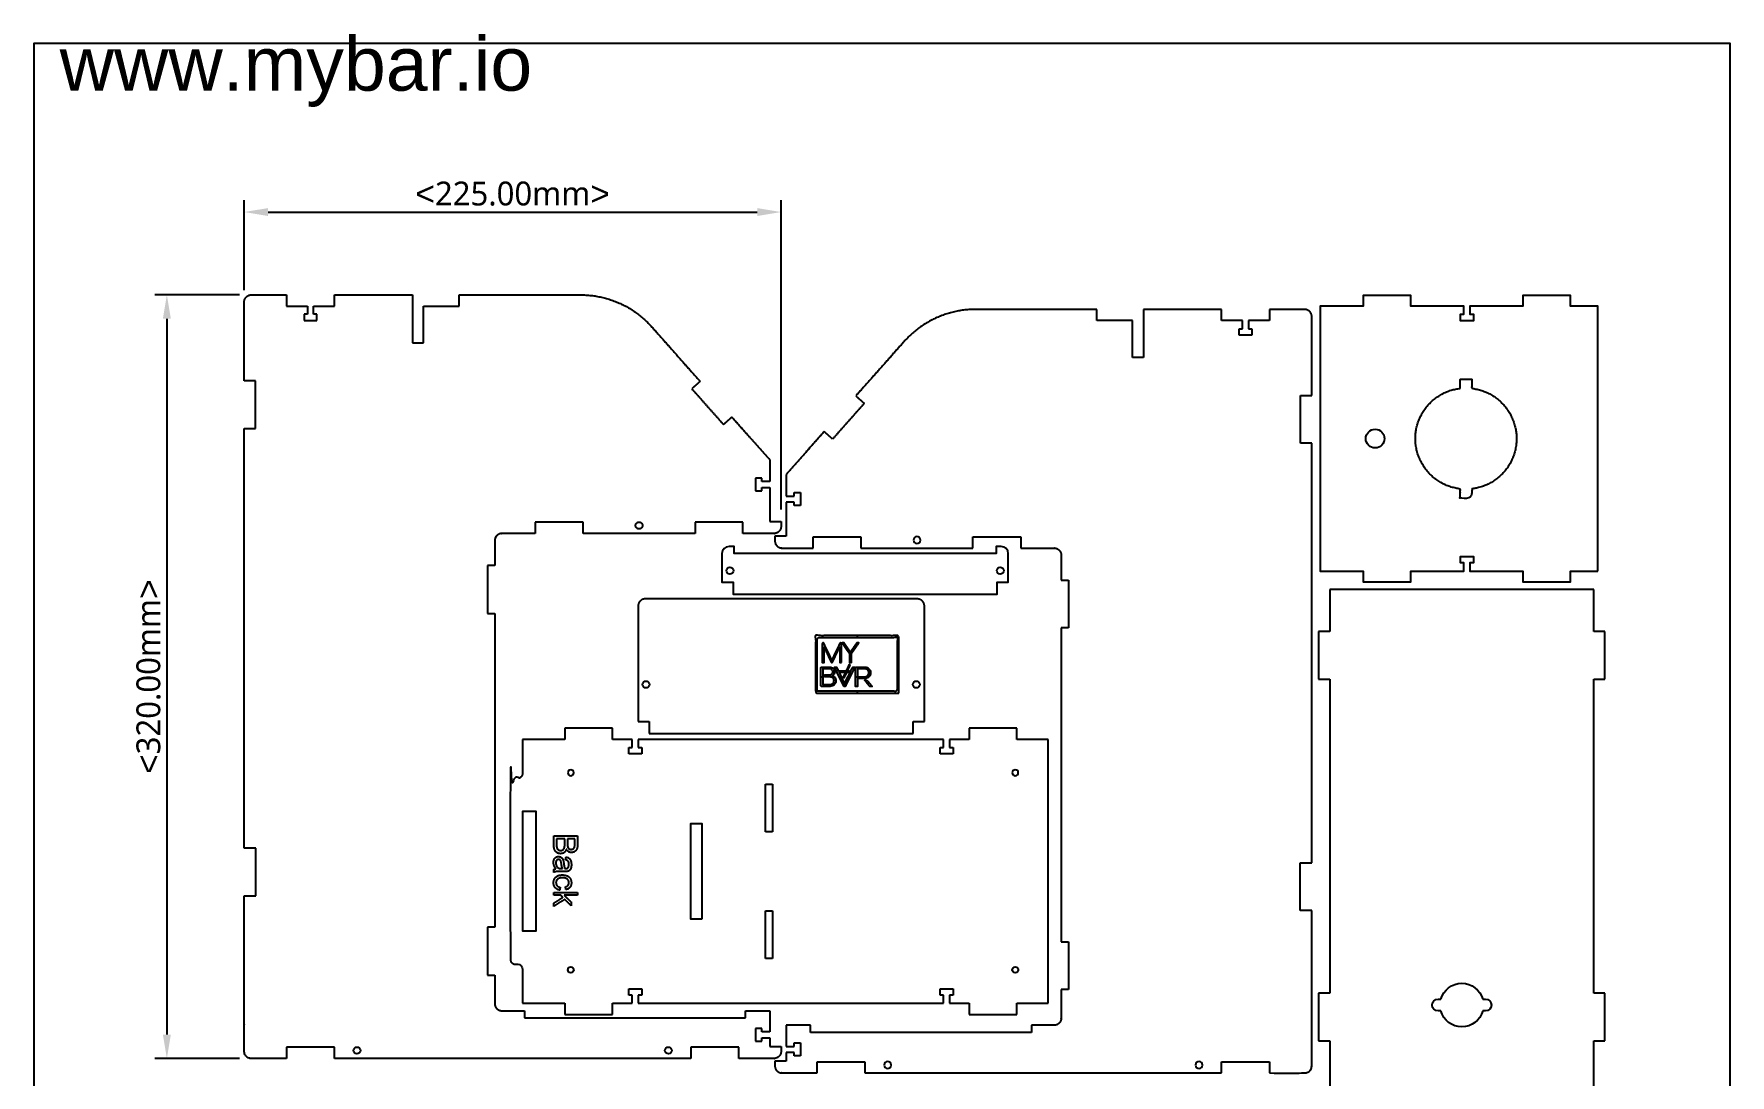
# Model space of a CAD drawing. Header units: millimetres. Extents: x -635 to 76, y -1320 to -500.
# Drawn here: x -635 to 76, y -937 to -500 of the extents above; entities that cross this region are included whole.
import ezdxf

# ---------------------------------------------------------------- set-up
doc = ezdxf.new("R2010")
doc.units = ezdxf.units.MM
doc.layers.add('Default', color=18, linetype='Continuous', true_color=0x000000)
doc.layers.add('Layer 01', color=12, linetype='Continuous', true_color=0xc80000)
doc.styles.add('Arial Regular', font='arial.ttf')
doc.dimstyles.new('Default', dxfattribs={"dimscale": 10, "dimtxt": 1, "dimasz": 1, "dimexe": 0.5, "dimexo": 0.5, "dimgap": 0.25, "dimtad": 1, "dimtoh": 1, "dimzin": 1, "dimdsep": 46, "dimtxsty": 'Arial Regular', "dimcen": 0.5, "dimazin": 1, "dimtfac": 1, "dimtdec": 4, "dimtix": 1, "dimtofl": 0, "dimtmove": 1, "dimatfit": 3, "dimfxl": 1, "dimtolj": 1, "dimtzin": 1, "dimarcsym": 0})

# ---------------------------------------------------------------- blocks, each defined once
blk = doc.blocks.new('*D1')
at = {"layer": 'Defpoints', "color": 0}
for p in [(-321.78, -574.98), (-546.78, -612.69), (-321.78, -704.69)]:
    blk.add_point(p, dxfattribs=at)
at = {"layer": 'Layer 01', "color": 0, "lineweight": -2}
for p, q in [((-546.78, -607.69), (-546.78, -569.98)), ((-536.78, -574.98), (-331.78, -574.98)), ((-321.78, -699.69), (-321.78, -569.98))]:
    blk.add_line(p, q, dxfattribs=at)
at = {"layer": 'Layer 01', "color": 0}
for points in [[(-536.78, -573.32), (-536.78, -576.65), (-546.78, -574.98)], [(-331.78, -576.65), (-331.78, -573.32), (-321.78, -574.98)]]:
    blk.add_solid(points, dxfattribs=at)
at = {"layer": 'Layer 01', "color": 0, "insert": (-434.28, -567.31), "char_height": 10, "attachment_point": 5, "style": 'Arial Regular'}
blk.add_mtext('\\A1;<{\\fSegoe UI;225.00mm}>', dxfattribs=at)
blk = doc.blocks.new('*D2')
at = {"layer": 'Defpoints', "color": 0}
for p in [(-543.78, -609.69), (-579.2, -929.69), (-543.78, -929.69)]:
    blk.add_point(p, dxfattribs=at)
at = {"layer": 'Layer 01', "color": 0, "lineweight": -2}
for p, q in [((-548.78, -609.69), (-584.2, -609.69)), ((-579.2, -619.69), (-579.2, -919.69)), ((-548.78, -929.69), (-584.2, -929.69))]:
    blk.add_line(p, q, dxfattribs=at)
at = {"layer": 'Layer 01', "color": 0}
for points in [[(-577.53, -619.69), (-580.87, -619.69), (-579.2, -609.69)], [(-580.87, -919.69), (-577.53, -919.69), (-579.2, -929.69)]]:
    blk.add_solid(points, dxfattribs=at)
at = {"layer": 'Layer 01', "color": 0, "insert": (-586.87, -769.69), "char_height": 10, "attachment_point": 5, "rotation": 90, "style": 'Arial Regular'}
blk.add_mtext('\\A1;<{\\fSegoe UI;320.00mm}>', dxfattribs=at)

msp = doc.modelspace()

# ---------------------------------------------------------------- linework, layer by layer
at = {"layer": 'Default', "color": 7, "true_color": 0xffffff}
for p, q in [((-289.867, -752.489), (-289.867, -753.283)), ((-304.544, -759.638), (-303.783, -759.638)), ((-302.666, -759.638), (-301.939, -759.638)), ((-299.032, -759.638), (-298.303, -759.638)), ((-297.182, -759.638), (-296.421, -759.638)), ((-293.384, -759.643), (-291.998, -759.643)), ((-292.701, -759.325), (-292.701, -763.715)), ((-307.32, -764.538), (-306.632, -764.538)), ((-301.957, -766.39), (-301.957, -765.64)), ((-300.483, -762.626), (-300.483, -763.746)), ((-295.557, -770.03), (-293.015, -764.801)), ((-295.157, -767.961), (-295.157, -767.204)), ((-294.55, -767.288), (-294.024, -767.544)), ((-287.391, -766.401), (-287.391, -765.64)), ((-273.101, -764.538), (-272.413, -764.538)), ((-305.083, -769.712), (-304.322, -769.712)), ((-301.957, -769.696), (-301.957, -768.935)), ((-301.957, -773.784), (-301.957, -773.023)), ((-301.021, -769.712), (-299.485, -769.712)), ((-297.397, -769.73), (-296.545, -769.73)), ((-295.157, -773.82), (-295.157, -772.564)), ((-293.733, -769.73), (-292.905, -769.73)), ((-290.518, -769.707), (-289.757, -769.707)), ((-287.391, -770.489), (-287.391, -769.728)), ((-286.42, -769.707), (-284.911, -769.707)), ((-285.65, -772.484), (-284.708, -772.484)), ((-285.161, -773.092), (-285.161, -771.94)), ((-289.867, -775.794), (-289.867, -776.588))]:
    msp.add_line(p, q, dxfattribs=at)
at = {"layer": 'Default'}
for p, q in [((-328.347, -814.752), (-325.347, -814.752)), ((-328.347, -834.752), (-328.347, -814.752)), ((-325.347, -814.752), (-325.347, -834.752)), ((-325.347, -834.752), (-328.347, -834.752)), ((-328.347, -887.753), (-328.347, -867.753)), ((-328.347, -867.753), (-325.347, -867.753)), ((-325.347, -867.753), (-325.347, -887.753)), ((-325.347, -887.753), (-328.347, -887.753))]:
    msp.add_line(p, q, dxfattribs=at)
for points in [[(20.488, -725.435), (20.488, -614.435), (9.136, -614.435), (9.136, -609.935), (-10.864, -609.935), (-10.864, -614.435), (-33.093, -614.435), (-33.093, -617.817), (-31.643, -617.817), (-31.643, -620.506), (-37.043, -620.506), (-37.043, -617.817), (-35.593, -617.817), (-35.593, -614.435), (-57.822, -614.435), (-57.822, -609.935), (-77.822, -609.935), (-77.822, -614.435), (-95.812, -614.435), (-95.812, -725.435), (-77.822, -725.435), (-77.822, -729.935), (-57.822, -729.935), (-57.822, -725.435), (-35.593, -725.435), (-35.593, -722.054), (-37.043, -722.054), (-37.043, -719.364), (-31.643, -719.365), (-31.643, -722.054), (-33.093, -722.054), (-33.093, -725.435), (-10.864, -725.435), (-10.864, -729.935), (9.136, -729.935), (9.136, -725.435)], [(-430.164, -851.253), (-430.164, -876.253), (-424.464, -876.253), (-424.464, -826.253), (-430.164, -826.253)], [(-354.959, -871.253), (-359.659, -871.253), (-359.659, -831.253), (-354.959, -831.253)]]:
    msp.add_lwpolyline(points, close=True, dxfattribs=at)
for points in [[(-229.576, -715.134), (-231.676, -715.134), (-231.676, -718.134), (-341.476, -718.134), (-341.476, -715.134), (-343.576, -715.134)], [(-346.576, -718.134), (-346.576, -730.134), (-341.876, -730.134), (-341.876, -735.134), (-231.276, -735.134), (-231.276, -730.134), (-226.576, -730.134), (-226.576, -718.134)], [(-46.456, -904.85), (-45.28, -904.85)], [(-45.28, -909.766), (-46.456, -909.766)], [(-27.693, -904.85), (-26.516, -904.85)], [(-26.516, -909.766), (-27.693, -909.766)]]:
    msp.add_lwpolyline(points, dxfattribs=at)
for centre, radius in [((-72.804, -669.935), 3.925), ((-343.226, -725.234), 1.45), ((-229.926, -725.234), 1.45), ((-378.355, -772.967), 1.45), ((-265.055, -772.967), 1.45), ((-409.917, -892.549), 1.25), ((-223.611, -892.549), 1.25), ((-499.519, -926.342), 1.45), ((-369.011, -926.342), 1.45)]:
    msp.add_circle(centre, radius, dxfattribs=at)
at = {"layer": 'Default', "extrusion": (0, 0, -1)}
for centre, radius in [((264.831, -712.43), 1.45), ((409.917, -809.956), 1.25), ((223.611, -809.956), 1.25), ((277.127, -932.43), 1.45), ((146.619, -932.43), 1.45)]:
    msp.add_circle(centre, radius, dxfattribs=at)
at = {"layer": 'Default'}
for centre, start, end in [((-343.576, -718.134), 90, 180), ((-229.576, -718.134), 0, 90)]:
    msp.add_arc(centre, 3, start, end, dxfattribs=at)
at = {"layer": 'Default', "extrusion": (0, 0, -1)}
for centre, radius, start, end in [((36.486, -907.308), 9.131, 15.61828, 164.38172), ((46.456, -907.308), 2.458, 270, 90), ((36.486, -907.308), 9.131, 195.61828, 344.38172), ((26.516, -907.308), 2.458, 90, 270)]:
    msp.add_arc(centre, radius, start, end, dxfattribs=at)
at = {"layer": 'Default'}
for points, weights, knots in [([(-546.776, -645.714), (-546.776, -629.203), (-546.776, -612.692), (-546.776, -609.692), (-543.776, -609.692), (-536.388, -609.692), (-529, -609.691)], [1, 1, 1, 0.707114019284, 1, 1, 1], [-4953.450318, -4953.450318, -4953.450318, -4920.4285175, -4920.4285175, -4915.7161899, -4915.7161899, -4900.9403952, -4900.9403952, -4900.9403952]), ([(-456.676, -609.691), (-431.268, -609.691), (-405.861, -609.692), (-387.884, -609.692), (-375.949, -623.134), (-365.822, -634.54), (-355.695, -645.946)], [1, 1, 1, 0.912123107696, 1, 1, 1], [-4810.2236504, -4810.2236504, -4810.2236504, -4759.4088442, -4759.4088442, -4725.6198537, -4725.6198537, -4695.1138512, -4695.1138512, -4695.1138512]), ([(-189.462, -615.779), (-214.87, -615.779), (-240.277, -615.78), (-258.253, -615.78), (-270.189, -629.222), (-280.316, -640.628), (-290.443, -652.034)], [1, 1, 1, 0.912123107696, 1, 1, 1], [-4810.2236504, -4810.2236504, -4810.2236504, -4759.4088442, -4759.4088442, -4725.6198537, -4725.6198537, -4695.1138512, -4695.1138512, -4695.1138512]), ([(-99.362, -651.802), (-99.362, -635.291), (-99.362, -618.78), (-99.362, -615.78), (-102.362, -615.78), (-109.75, -615.78), (-117.138, -615.78)], [1, 1, 1, 0.707114019284, 1, 1, 1], [-4953.450318, -4953.450318, -4953.450318, -4920.4285175, -4920.4285175, -4915.7161899, -4915.7161899, -4900.9403952, -4900.9403952, -4900.9403952]), ([(-37.172, -648.875), (-55.944, -651.039), (-55.944, -669.935), (-55.944, -688.831), (-37.172, -690.996), (-37.172, -692.896), (-37.172, -694.796), (-34.723, -694.796), (-32.274, -694.796), (-32.274, -692.894), (-32.274, -690.991), (-13.544, -688.794), (-13.544, -669.935), (-13.544, -651.076), (-32.274, -648.879), (-32.274, -646.977), (-32.274, -645.074), (-34.723, -645.074), (-37.172, -645.074), (-37.172, -646.974), (-37.172, -648.875)], [1, 0.746501322548, 1, 0.746501322548, 1, 1, 1, 1, 1, 1, 1, 0.74715639734, 1, 0.74715639734, 1, 1, 1, 1, 1, 1, 1], [124.8022726, 124.8022726, 124.8022726, 148.9299893, 148.9299893, 173.0577061, 173.0577061, 183.257891, 183.257891, 183.457891, 183.457891, 183.657891, 183.657891, 207.7506236, 207.7506236, 231.8433562, 231.8433562, 242.057206, 242.057206, 245.6308755, 245.6308755, 245.8308755, 245.8308755, 245.8308755]), ([(-424.785, -709.692), (-431.781, -709.692), (-438.776, -709.692), (-441.776, -709.692), (-441.776, -712.692), (-441.776, -717.921), (-441.776, -723.151)], [1, 1, 1, 0.707106781186, 1, 1, 1], [-5650.460606, -5650.460606, -5650.460606, -5649.6371771, -5649.6371771, -5644.9247881, -5644.9247881, -5644.1476855, -5644.1476855, -5644.1476855]), ([(-379.856, -706.342), (-379.856, -704.892), (-381.306, -704.892), (-382.756, -704.892), (-382.756, -706.342), (-382.756, -707.792), (-381.306, -707.792), (-379.856, -707.792), (-379.856, -706.342)], [1, 0.707106781187, 1, 0.707106781187, 1, 0.707106781187, 1, 0.707106781187, 1], [0, 0, 0, 2.2776547, 2.2776547, 4.5553093, 4.5553093, 6.832964, 6.832964, 9.1106187, 9.1106187, 9.1106187]), ([(-321.776, -704.692), (-321.776, -705.692), (-321.776, -706.692), (-321.776, -709.692), (-324.776, -709.692), (-331.302, -709.692), (-337.827, -709.692)], [1, 1, 1, 0.707106781186, 1, 1, 1], [-5747.1402633, -5747.1402633, -5747.1402633, -5746.944126, -5746.944126, -5742.231737, -5742.231737, -5741.4186338, -5741.4186338, -5741.4186338]), ([(-324.362, -710.78), (-324.362, -711.78), (-324.362, -712.78), (-324.362, -715.78), (-321.362, -715.78), (-314.836, -715.78), (-308.31, -715.78)], [1, 1, 1, 0.707106781186, 1, 1, 1], [-5747.1402633, -5747.1402633, -5747.1402633, -5746.944126, -5746.944126, -5742.231737, -5742.231737, -5741.4186338, -5741.4186338, -5741.4186338]), ([(-221.352, -715.78), (-214.357, -715.78), (-207.362, -715.78), (-204.362, -715.78), (-204.362, -718.78), (-204.362, -724.009), (-204.362, -729.239)], [1, 1, 1, 0.707106781186, 1, 1, 1], [-5650.460606, -5650.460606, -5650.460606, -5649.6371771, -5649.6371771, -5644.9247881, -5644.9247881, -5644.1476855, -5644.1476855, -5644.1476855]), ([(-430.164, -810.291), (-430.164, -812.291), (-432.164, -812.291), (-432.714, -812.291), (-433.264, -812.291), (-435.264, -812.291), (-435.264, -814.291), (-435.264, -851.253), (-435.264, -888.214), (-435.264, -890.214), (-433.264, -890.214), (-432.714, -890.214), (-432.164, -890.214), (-430.164, -890.214), (-430.164, -892.214), (-430.164, -899.383), (-430.164, -906.553)], [1, 0.707106781187, 1, 1, 1, 0.707106781185, 1, 1, 1, 0.707106781187, 1, 1, 1, 0.707106781187, 1, 1, 1], [1782.8653858, 1782.8653858, 1782.8653858, 1786.0069785, 1786.0069785, 1786.2226647, 1786.2226647, 1789.3642574, 1789.3642574, 1790.3129248, 1790.3129248, 1793.4545174, 1793.4545174, 1793.6702037, 1793.6702037, 1796.8117963, 1796.8117963, 1810.9047391, 1810.9047391, 1810.9047391]), ([(-529, -929.692), (-536.388, -929.692), (-543.776, -929.692), (-546.776, -929.692), (-546.776, -926.692), (-546.776, -894.133), (-546.776, -861.575)], [1, 1, 1, 0.707106781186, 1, 1, 1], [-5243.9718886, -5243.9718886, -5243.9718886, -5243.140658, -5243.140658, -5238.428269, -5238.428269, -5173.3118775, -5173.3118775, -5173.3118775]), ([(-117.138, -935.78), (-109.75, -935.78), (-102.362, -935.78), (-99.362, -935.78), (-99.362, -932.78), (-99.362, -900.222), (-99.362, -867.663)], [1, 1, 1, 0.707106781186, 1, 1, 1], [-5243.9718886, -5243.9718886, -5243.9718886, -5243.140658, -5243.140658, -5238.428269, -5238.428269, -5173.3118775, -5173.3118775, -5173.3118775]), ([(-441.776, -894.719), (-441.776, -900.705), (-441.776, -906.692), (-441.776, -909.692), (-438.776, -909.692), (-434.061, -909.692), (-429.346, -909.692)], [1, 1, 1, 0.707106781186, 1, 1, 1], [-5468.5795829, -5468.5795829, -5468.5795829, -5467.7799464, -5467.7799464, -5463.0675574, -5463.0675574, -5462.3089056, -5462.3089056, -5462.3089056]), ([(-204.362, -900.807), (-204.362, -906.793), (-204.362, -912.78), (-204.362, -915.78), (-207.362, -915.78), (-212.077, -915.78), (-216.792, -915.78)], [1, 1, 1, 0.707106781186, 1, 1, 1], [-5468.5795829, -5468.5795829, -5468.5795829, -5467.7799464, -5467.7799464, -5463.0675574, -5463.0675574, -5462.3089056, -5462.3089056, -5462.3089056]), ([(-321.776, -924.692), (-321.776, -925.692), (-321.776, -926.692), (-321.776, -929.692), (-324.776, -929.692), (-332.153, -929.692), (-339.53, -929.692)], [1, 1, 1, 0.707106781187, 1, 1, 1], [-5438.1704953, -5438.1704953, -5438.1704953, -5437.9854153, -5437.9854153, -5433.2730264, -5433.2730264, -5432.4420009, -5432.4420009, -5432.4420009]), ([(-324.362, -930.78), (-324.362, -931.78), (-324.362, -932.78), (-324.362, -935.78), (-321.362, -935.78), (-313.985, -935.78), (-306.608, -935.78)], [1, 1, 1, 0.707106781187, 1, 1, 1], [-5438.1704953, -5438.1704953, -5438.1704953, -5437.9854153, -5437.9854153, -5433.2730264, -5433.2730264, -5432.4420009, -5432.4420009, -5432.4420009])]:
    msp.add_rational_spline(points, weights, degree=2, knots=knots, dxfattribs=at)
for points in [[(-529, -609.691), (-529, -612.041), (-529, -614.391)], [(-509, -614.391), (-509, -612.041), (-509, -609.691)], [(-509, -609.691), (-495.138, -609.691), (-476.276, -609.691)], [(-476.276, -609.691), (-476.276, -619.766), (-476.276, -629.841)], [(-456.676, -614.391), (-456.676, -612.041), (-456.676, -609.691)], [(-529, -614.391), (-524.625, -614.391), (-520.25, -614.391)], [(-520.25, -617.772), (-520.975, -617.772), (-521.7, -617.772)], [(-521.7, -617.772), (-521.7, -619.117), (-521.7, -620.462)], [(-520.25, -614.391), (-520.25, -616.082), (-520.25, -617.772)], [(-517.75, -617.772), (-517.75, -616.082), (-517.75, -614.391)], [(-517.75, -614.391), (-513.375, -614.391), (-509, -614.391)], [(-516.3, -617.772), (-517.025, -617.772), (-517.75, -617.772)], [(-516.3, -620.461), (-516.3, -619.117), (-516.3, -617.772)], [(-471.576, -629.841), (-471.576, -622.116), (-471.576, -614.391)], [(-471.576, -614.391), (-464.126, -614.391), (-456.676, -614.391)], [(-189.462, -620.479), (-189.462, -618.129), (-189.462, -615.779)], [(-137.138, -615.779), (-151, -615.779), (-169.862, -615.779)], [(-169.862, -615.779), (-169.862, -625.854), (-169.862, -635.929)], [(-137.138, -620.479), (-137.138, -618.129), (-137.138, -615.779)], [(-117.138, -615.78), (-117.138, -618.129), (-117.138, -620.479)], [(-521.7, -620.462), (-519, -620.462), (-516.3, -620.461)], [(-174.562, -620.479), (-182.012, -620.479), (-189.462, -620.479)], [(-174.562, -635.929), (-174.562, -628.204), (-174.562, -620.479)], [(-128.388, -620.479), (-132.763, -620.479), (-137.138, -620.479)], [(-129.838, -626.55), (-129.838, -625.205), (-129.838, -623.861)], [(-129.838, -623.861), (-129.113, -623.861), (-128.388, -623.861)], [(-128.388, -623.861), (-128.388, -622.17), (-128.388, -620.479)], [(-117.138, -620.479), (-121.513, -620.479), (-125.888, -620.479)], [(-125.888, -620.479), (-125.888, -622.17), (-125.888, -623.861)], [(-125.888, -623.861), (-125.163, -623.861), (-124.438, -623.861)], [(-124.438, -623.861), (-124.438, -625.205), (-124.438, -626.55)], [(-476.276, -629.841), (-473.926, -629.841), (-471.576, -629.841)], [(-124.438, -626.55), (-127.138, -626.55), (-129.838, -626.55)], [(-169.862, -635.929), (-172.212, -635.929), (-174.562, -635.929)], [(-542.076, -645.714), (-544.426, -645.714), (-546.776, -645.714)], [(-542.076, -665.714), (-542.076, -655.714), (-542.076, -645.714)], [(-355.695, -645.946), (-357.452, -647.506), (-359.21, -649.067)], [(-359.21, -649.067), (-352.57, -656.544), (-345.931, -664.022)], [(-290.443, -652.034), (-288.685, -653.595), (-286.928, -655.155)], [(-104.062, -671.802), (-104.062, -661.802), (-104.062, -651.802)], [(-104.062, -651.802), (-101.712, -651.802), (-99.362, -651.802)], [(-345.931, -664.022), (-344.174, -662.462), (-342.416, -660.902)], [(-334.965, -669.294), (-338.691, -665.098), (-342.416, -660.902)], [(-342.416, -660.902), (-334.446, -669.879), (-326.476, -678.856)], [(-286.928, -655.155), (-293.567, -662.633), (-300.207, -670.111)], [(-546.776, -841.575), (-546.776, -753.644), (-546.776, -665.714)], [(-546.776, -665.714), (-544.426, -665.714), (-542.076, -665.714)], [(-303.721, -666.99), (-311.692, -675.967), (-319.662, -684.944)], [(-311.172, -675.382), (-307.447, -671.186), (-303.721, -666.99)], [(-300.207, -670.111), (-301.964, -668.55), (-303.721, -666.99)], [(-99.362, -671.802), (-101.712, -671.802), (-104.062, -671.802)], [(-99.362, -847.663), (-99.362, -759.733), (-99.362, -671.802)], [(-326.476, -678.856), (-326.476, -683.39), (-326.476, -687.925)], [(-329.857, -686.475), (-331.202, -686.475), (-332.547, -686.475)], [(-332.547, -686.475), (-332.546, -689.175), (-332.546, -691.875)], [(-329.857, -687.925), (-329.857, -687.2), (-329.857, -686.475)], [(-326.476, -687.925), (-328.167, -687.925), (-329.857, -687.925)], [(-319.662, -684.944), (-319.662, -689.479), (-319.662, -694.014)], [(-332.546, -691.875), (-331.202, -691.875), (-329.857, -691.875)], [(-329.857, -691.875), (-329.857, -691.15), (-329.857, -690.425)], [(-329.857, -690.425), (-328.167, -690.425), (-326.476, -690.425)], [(-326.476, -690.425), (-326.476, -697.558), (-326.476, -704.692)], [(-319.662, -694.014), (-317.971, -694.014), (-316.28, -694.014)], [(-316.28, -696.514), (-317.971, -696.514), (-319.662, -696.514)], [(-319.662, -696.514), (-319.662, -703.647), (-319.662, -710.78)], [(-316.28, -694.014), (-316.28, -693.289), (-316.28, -692.564)], [(-316.28, -692.564), (-314.936, -692.564), (-313.591, -692.564)], [(-316.28, -697.964), (-316.28, -697.239), (-316.28, -696.514)], [(-313.591, -692.564), (-313.591, -695.264), (-313.591, -697.964)], [(-313.591, -697.964), (-314.936, -697.964), (-316.28, -697.964)], [(-404.785, -704.992), (-414.785, -704.992), (-424.785, -704.992)], [(-424.785, -704.992), (-424.785, -707.342), (-424.785, -709.692)], [(-404.785, -709.692), (-404.785, -707.342), (-404.785, -704.992)], [(-357.827, -709.692), (-381.306, -709.692), (-404.785, -709.692)], [(-337.827, -704.992), (-347.827, -704.992), (-357.827, -704.992)], [(-357.827, -704.992), (-357.827, -707.342), (-357.827, -709.692)], [(-337.827, -709.692), (-337.827, -707.342), (-337.827, -704.992)], [(-326.476, -704.692), (-324.126, -704.692), (-321.776, -704.692)], [(-319.662, -710.78), (-322.012, -710.78), (-324.362, -710.78)], [(-308.31, -715.78), (-308.31, -713.43), (-308.31, -711.08)], [(-308.31, -711.08), (-298.31, -711.08), (-288.31, -711.08)], [(-288.31, -711.08), (-288.31, -713.43), (-288.31, -715.78)], [(-288.31, -715.78), (-264.831, -715.78), (-241.352, -715.78)], [(-241.352, -715.78), (-241.352, -713.43), (-241.352, -711.08)], [(-241.352, -711.08), (-231.352, -711.08), (-221.352, -711.08)], [(-221.352, -711.08), (-221.352, -713.43), (-221.352, -715.78)], [(-441.776, -723.151), (-443.276, -723.151), (-444.776, -723.151)], [(-444.776, -723.151), (-444.776, -733.151), (-444.776, -743.151)], [(-204.362, -729.239), (-202.862, -729.239), (-201.362, -729.239)], [(-201.362, -729.239), (-201.362, -739.239), (-201.362, -749.239)], [(-264.705, -737.111), (-321.705, -737.111), (-378.705, -737.111)], [(18.814, -733.208), (-36.486, -733.208), (-91.786, -733.208)], [(-91.786, -733.208), (-91.786, -744.038), (-91.786, -750.767)], [(18.814, -750.767), (18.814, -744.038), (18.814, -733.208)], [(-444.776, -743.151), (-443.276, -743.151), (-441.776, -743.151)], [(-441.776, -743.151), (-441.776, -808.935), (-441.776, -874.719)], [(-381.705, -740.111), (-381.705, -764.297), (-381.705, -788.484)], [(-261.705, -788.484), (-261.705, -764.297), (-261.705, -740.111)], [(-201.362, -749.239), (-202.862, -749.239), (-204.362, -749.239)], [(-204.362, -749.239), (-204.362, -815.023), (-204.362, -880.807)], [(-91.786, -750.767), (-94.136, -750.767), (-96.486, -750.767)], [(-96.486, -750.767), (-96.486, -760.767), (-96.486, -770.767)], [(23.514, -750.767), (21.164, -750.767), (18.814, -750.767)], [(23.514, -770.767), (23.514, -760.767), (23.514, -750.767)], [(-96.486, -770.767), (-94.136, -770.767), (-91.786, -770.767)], [(-91.786, -770.767), (-91.786, -836.551), (-91.786, -902.335)], [(18.814, -902.335), (18.814, -836.551), (18.814, -770.767)], [(18.814, -770.767), (21.164, -770.767), (23.514, -770.767)], [(-381.705, -788.484), (-379.355, -788.484), (-377.005, -788.484)], [(-377.005, -788.484), (-377.005, -790.984), (-377.005, -793.484)], [(-266.405, -793.484), (-266.405, -790.984), (-266.405, -788.484)], [(-266.405, -788.484), (-264.055, -788.484), (-261.705, -788.484)], [(-412.384, -795.953), (-421.274, -795.953), (-430.164, -795.953)], [(-430.164, -795.953), (-430.164, -803.122), (-430.164, -810.291)], [(-392.384, -791.253), (-402.384, -791.253), (-412.384, -791.253)], [(-412.384, -791.253), (-412.384, -793.603), (-412.384, -795.953)], [(-392.384, -795.953), (-392.384, -793.603), (-392.384, -791.253)], [(-384.153, -795.953), (-388.268, -795.953), (-392.384, -795.953)], [(-384.153, -799.334), (-384.153, -797.643), (-384.153, -795.953)], [(-253.648, -795.953), (-315.15, -795.953), (-381.653, -795.953)], [(-381.653, -795.953), (-381.653, -797.643), (-381.653, -799.334)], [(-377.005, -793.484), (-321.705, -793.484), (-266.405, -793.484)], [(-253.648, -799.334), (-253.648, -797.643), (-253.648, -795.953)], [(-242.918, -795.953), (-247.033, -795.953), (-251.148, -795.953)], [(-251.148, -795.953), (-251.148, -797.643), (-251.148, -799.334)], [(-222.918, -791.253), (-232.918, -791.253), (-242.918, -791.253)], [(-242.918, -791.253), (-242.918, -793.603), (-242.918, -795.953)], [(-222.918, -795.953), (-222.918, -793.603), (-222.918, -791.253)], [(-209.859, -795.953), (-216.388, -795.953), (-222.918, -795.953)], [(-209.859, -906.553), (-209.859, -851.253), (-209.859, -795.953)], [(-385.603, -802.023), (-385.603, -800.679), (-385.603, -799.334)], [(-385.603, -799.334), (-384.878, -799.334), (-384.153, -799.334)], [(-380.203, -802.023), (-382.903, -802.023), (-385.603, -802.023)], [(-381.653, -799.334), (-380.928, -799.334), (-380.203, -799.334)], [(-380.203, -799.334), (-380.203, -800.679), (-380.203, -802.023)], [(-255.098, -802.023), (-255.098, -800.679), (-255.098, -799.334)], [(-255.098, -799.334), (-254.373, -799.334), (-253.648, -799.334)], [(-249.698, -802.023), (-252.398, -802.023), (-255.098, -802.023)], [(-251.148, -799.334), (-250.423, -799.334), (-249.698, -799.334)], [(-249.698, -799.334), (-249.698, -800.679), (-249.698, -802.023)], [(-541.976, -841.575), (-544.376, -841.575), (-546.776, -841.575)], [(-541.976, -861.575), (-541.976, -851.575), (-541.976, -841.575)], [(-104.162, -867.663), (-104.162, -857.663), (-104.162, -847.663)], [(-104.162, -847.663), (-101.762, -847.663), (-99.362, -847.663)], [(-546.776, -861.575), (-544.376, -861.575), (-541.976, -861.575)], [(-99.362, -867.663), (-101.762, -867.663), (-104.162, -867.663)], [(-441.776, -874.719), (-443.276, -874.719), (-444.776, -874.719)], [(-444.776, -874.719), (-444.776, -884.719), (-444.776, -894.719)], [(-204.362, -880.807), (-202.862, -880.807), (-201.362, -880.807)], [(-201.362, -880.807), (-201.362, -890.807), (-201.362, -900.807)], [(-444.776, -894.719), (-443.276, -894.719), (-441.776, -894.719)], [(-385.603, -903.171), (-385.603, -901.826), (-385.603, -900.482)], [(-385.603, -900.482), (-382.903, -900.482), (-380.203, -900.482)], [(-380.203, -900.482), (-380.203, -901.827), (-380.203, -903.171)], [(-255.098, -903.171), (-255.098, -901.826), (-255.098, -900.482)], [(-255.098, -900.482), (-252.398, -900.482), (-249.698, -900.482)], [(-249.698, -900.482), (-249.698, -901.827), (-249.698, -903.171)], [(-201.362, -900.807), (-202.862, -900.807), (-204.362, -900.807)], [(-91.786, -902.335), (-94.136, -902.335), (-96.486, -902.335)], [(-96.486, -902.335), (-96.486, -912.335), (-96.486, -922.335)], [(23.514, -902.335), (21.164, -902.335), (18.814, -902.335)], [(23.514, -922.335), (23.514, -912.335), (23.514, -902.335)], [(-430.164, -906.553), (-421.274, -906.553), (-412.384, -906.553)], [(-429.346, -909.692), (-429.346, -911.192), (-429.346, -912.692)], [(-412.384, -906.553), (-412.384, -908.903), (-412.384, -911.253)], [(-392.384, -911.253), (-392.384, -908.903), (-392.384, -906.553)], [(-392.384, -906.553), (-388.268, -906.553), (-384.153, -906.553)], [(-384.153, -903.171), (-384.878, -903.171), (-385.603, -903.171)], [(-384.153, -906.553), (-384.153, -904.862), (-384.153, -903.171)], [(-380.203, -903.171), (-380.928, -903.171), (-381.653, -903.171)], [(-381.653, -903.171), (-381.653, -904.862), (-381.653, -906.553)], [(-381.653, -906.553), (-315.15, -906.553), (-253.648, -906.553)], [(-336.64, -912.692), (-336.64, -911.192), (-336.64, -909.692)], [(-336.64, -909.692), (-331.558, -909.692), (-326.476, -909.692)], [(-326.476, -909.692), (-326.476, -914.117), (-326.476, -918.542)], [(-253.648, -903.171), (-254.373, -903.171), (-255.098, -903.171)], [(-253.648, -906.553), (-253.648, -904.862), (-253.648, -903.171)], [(-249.698, -903.171), (-250.423, -903.171), (-251.148, -903.171)], [(-251.148, -903.171), (-251.148, -904.862), (-251.148, -906.553)], [(-251.148, -906.553), (-247.033, -906.553), (-242.918, -906.553)], [(-242.918, -906.553), (-242.918, -908.903), (-242.918, -911.253)], [(-222.918, -911.253), (-222.918, -908.903), (-222.918, -906.553)], [(-222.918, -906.553), (-216.388, -906.553), (-209.859, -906.553)], [(-429.346, -912.692), (-382.993, -912.692), (-336.64, -912.692)], [(-412.384, -911.253), (-402.384, -911.253), (-392.384, -911.253)], [(-309.497, -915.78), (-314.58, -915.78), (-319.662, -915.78)], [(-319.662, -915.78), (-319.662, -920.205), (-319.662, -924.631)], [(-309.497, -918.78), (-309.497, -917.28), (-309.497, -915.78)], [(-242.918, -911.253), (-232.918, -911.253), (-222.918, -911.253)], [(-216.792, -915.78), (-216.792, -917.28), (-216.792, -918.78)], [(-329.857, -917.092), (-331.202, -917.092), (-332.547, -917.092)], [(-332.547, -917.092), (-332.546, -919.792), (-332.546, -922.492)], [(-332.546, -922.492), (-331.202, -922.492), (-329.857, -922.492)], [(-329.857, -918.542), (-329.857, -917.817), (-329.857, -917.092)], [(-326.476, -918.542), (-328.167, -918.542), (-329.857, -918.542)], [(-329.857, -922.492), (-329.857, -921.767), (-329.857, -921.042)], [(-329.857, -921.042), (-328.167, -921.042), (-326.476, -921.042)], [(-326.476, -921.042), (-326.476, -922.867), (-326.476, -924.692)], [(-316.28, -924.631), (-316.28, -923.906), (-316.28, -923.181)], [(-316.28, -923.181), (-314.936, -923.181), (-313.591, -923.181)], [(-313.591, -923.181), (-313.591, -925.881), (-313.591, -928.581)], [(-216.792, -918.78), (-263.145, -918.78), (-309.497, -918.78)], [(-96.486, -922.335), (-94.136, -922.335), (-91.786, -922.335)], [(-91.786, -922.335), (-91.786, -937.472), (-91.786, -952.608)], [(18.814, -952.608), (18.814, -937.472), (18.814, -922.335)], [(18.814, -922.335), (21.164, -922.335), (23.514, -922.335)], [(-509, -924.992), (-519, -924.992), (-529, -924.992)], [(-529, -924.992), (-529, -927.342), (-529, -929.692)], [(-509, -929.692), (-509, -927.342), (-509, -924.992)], [(-359.53, -929.692), (-431.765, -929.692), (-509, -929.692)], [(-339.53, -924.992), (-349.53, -924.992), (-359.53, -924.992)], [(-359.53, -924.992), (-359.53, -927.342), (-359.53, -929.692)], [(-339.53, -929.692), (-339.53, -927.342), (-339.53, -924.992)], [(-326.476, -924.692), (-324.126, -924.692), (-321.776, -924.692)], [(-319.662, -930.78), (-322.012, -930.78), (-324.362, -930.78)], [(-319.662, -924.631), (-317.971, -924.631), (-316.28, -924.631)], [(-316.28, -927.131), (-317.971, -927.131), (-319.662, -927.131)], [(-319.662, -927.131), (-319.662, -928.955), (-319.662, -930.78)], [(-316.28, -928.581), (-316.28, -927.856), (-316.28, -927.131)], [(-313.591, -928.581), (-314.936, -928.581), (-316.28, -928.581)], [(-306.608, -935.78), (-306.608, -933.43), (-306.608, -931.08)], [(-306.608, -931.08), (-296.608, -931.08), (-286.608, -931.08)], [(-286.608, -931.08), (-286.608, -933.43), (-286.608, -935.78)], [(-137.138, -935.78), (-137.138, -933.43), (-137.138, -931.08)], [(-137.138, -931.08), (-127.138, -931.08), (-117.138, -931.08)], [(-117.138, -931.08), (-117.138, -933.43), (-117.138, -935.78)], [(-286.608, -935.78), (-214.373, -935.78), (-137.138, -935.78)]]:
    msp.add_open_spline(points, degree=2, dxfattribs=at)
for points, weights in [([(-378.705, -737.111), (-381.705, -737.111), (-381.705, -740.111)], [1, 0.707106781186, 1]), ([(-261.705, -740.111), (-261.705, -737.111), (-264.705, -737.111)], [1, 0.707106781187, 1])]:
    msp.add_rational_spline(points, weights, degree=2, dxfattribs=at)
at = {"layer": 'Default', "color": 7, "true_color": 0xffffff}
for points, degree, knots in [([(-272.413, -776.588), (-289.867, -776.588), (-307.32, -776.588), (-307.32, -764.538), (-307.32, -752.489), (-289.867, -752.489), (-272.413, -752.489), (-272.413, -764.538), (-272.413, -776.588)], 2, [0, 0, 0, 287.652, 287.652, 459.658, 459.658, 747.31, 747.31, 919.316, 919.316, 919.316]), ([(-306.632, -775.794), (-289.866, -775.794), (-273.101, -775.794), (-273.101, -764.538), (-273.101, -753.283), (-289.866, -753.283), (-306.632, -753.283), (-306.632, -764.538), (-306.632, -775.794)], 2, [0, 0, 0, 276.319, 276.319, 436.991, 436.991, 713.31, 713.31, 873.982, 873.982, 873.982]), ([(-296.421, -763.752), (-296.675, -763.752), (-296.929, -763.752), (-297.182, -763.752), (-297.182, -761.592), (-297.182, -759.432), (-297.182, -757.271), (-298.175, -759.368), (-299.169, -761.465), (-300.162, -763.562), (-300.198, -763.62), (-300.245, -763.665), (-300.303, -763.698), (-300.361, -763.73), (-300.423, -763.747), (-300.488, -763.747), (-300.626, -763.747), (-300.735, -763.685), (-300.814, -763.562), (-301.804, -761.465), (-302.793, -759.368), (-303.783, -757.271), (-303.783, -759.432), (-303.783, -761.592), (-303.783, -763.752), (-304.036, -763.752), (-304.29, -763.752), (-304.544, -763.752), (-304.544, -761.139), (-304.544, -758.525), (-304.544, -755.912), (-304.544, -755.724), (-304.453, -755.604), (-304.272, -755.553), (-304.192, -755.524), (-304.111, -755.526), (-304.027, -755.559), (-303.944, -755.591), (-303.881, -755.644), (-303.837, -755.716), (-302.721, -758.023), (-301.604, -760.33), (-300.488, -762.637), (-299.368, -760.33), (-298.248, -758.023), (-297.128, -755.716), (-297.084, -755.644), (-297.023, -755.591), (-296.943, -755.559), (-296.863, -755.526), (-296.784, -755.524), (-296.704, -755.553), (-296.624, -755.575), (-296.557, -755.619), (-296.503, -755.684), (-296.448, -755.749), (-296.421, -755.825), (-296.421, -755.912), (-296.421, -758.525), (-296.421, -761.139), (-296.421, -763.752)], 3, [0, 0, 0, 0, 5.433, 5.433, 5.433, 51.692, 51.692, 51.692, 101.3735132, 101.3735132, 101.3735132, 102.3735132, 102.3735132, 102.3735132, 103.3735132, 103.3735132, 103.3735132, 104.3735132, 104.3735132, 104.3735132, 154.0221156, 154.0221156, 154.0221156, 200.2811156, 200.2811156, 200.2811156, 205.7141156, 205.7141156, 205.7141156, 261.6741156, 261.6741156, 261.6741156, 262.6741156, 262.6741156, 262.6741156, 263.6741156, 263.6741156, 263.6741156, 264.6741156, 264.6741156, 264.6741156, 319.5531665, 319.5531665, 319.5531665, 374.4662386, 374.4662386, 374.4662386, 375.4662386, 375.4662386, 375.4662386, 376.4662386, 376.4662386, 376.4662386, 377.4662386, 377.4662386, 377.4662386, 378.4662386, 378.4662386, 378.4662386, 434.4262386, 434.4262386, 434.4262386, 434.4262386]), ([(-292.326, -760.115), (-292.326, -761.915), (-292.326, -763.715), (-292.701, -763.715), (-293.077, -763.715), (-293.077, -761.899), (-293.077, -760.083), (-294.653, -757.827), (-296.23, -755.57), (-295.768, -755.57), (-295.306, -755.57), (-294.001, -757.451), (-292.696, -759.333), (-291.397, -757.451), (-290.097, -755.57), (-289.635, -755.57), (-289.173, -755.57), (-290.75, -757.843), (-292.326, -760.115)], 2, [0, 0, 0, 25.691, 25.691, 31.046, 31.046, 56.969, 56.969, 96.2639636, 96.2639636, 102.8609636, 102.8609636, 135.5436219, 135.5436219, 168.1824565, 168.1824565, 174.7794565, 174.7794565, 214.2648137, 214.2648137, 214.2648137]), ([(-299.178, -770.114), (-299.41, -769.741), (-299.715, -769.45), (-300.092, -769.239), (-299.86, -769.051), (-299.679, -768.821), (-299.548, -768.548), (-299.417, -768.277), (-299.352, -767.981), (-299.352, -767.662), (-299.352, -767.38), (-299.405, -767.117), (-299.51, -766.874), (-299.615, -766.631), (-299.76, -766.417), (-299.945, -766.232), (-300.13, -766.048), (-300.344, -765.903), (-300.586, -765.798), (-300.829, -765.693), (-301.092, -765.64), (-301.375, -765.64), (-302.484, -765.64), (-303.593, -765.64), (-304.702, -765.64), (-304.804, -765.64), (-304.892, -765.676), (-304.969, -765.749), (-305.045, -765.821), (-305.083, -765.908), (-305.083, -766.009), (-305.083, -768.474), (-305.083, -770.939), (-305.083, -773.404), (-305.083, -773.505), (-305.045, -773.594), (-304.969, -773.67), (-304.892, -773.746), (-304.804, -773.784), (-304.702, -773.784), (-303.535, -773.784), (-302.368, -773.784), (-301.201, -773.784), (-300.875, -773.777), (-300.568, -773.708), (-300.282, -773.578), (-299.996, -773.447), (-299.744, -773.273), (-299.526, -773.056), (-299.309, -772.838), (-299.138, -772.583), (-299.015, -772.289), (-298.892, -771.996), (-298.83, -771.686), (-298.83, -771.359), (-298.83, -770.903), (-298.946, -770.488), (-299.178, -770.114)], 3, [0, 0, 0, 0, 1, 1, 1, 2, 2, 2, 3, 3, 3, 4, 4, 4, 5, 5, 5, 6, 6, 6, 7, 7, 7, 30.75, 30.75, 30.75, 31.75, 31.75, 31.75, 32.75, 32.75, 32.75, 85.528, 85.528, 85.528, 86.528, 86.528, 86.528, 87.528, 87.528, 87.528, 112.519, 112.519, 112.519, 113.519, 113.519, 113.519, 114.519, 114.519, 114.519, 115.519, 115.519, 115.519, 116.519, 116.519, 116.519, 117.519, 117.519, 117.519, 117.519]), ([(-299.722, -772.012), (-299.809, -772.215), (-299.929, -772.391), (-300.081, -772.539), (-300.233, -772.688), (-300.411, -772.806), (-300.614, -772.892), (-300.817, -772.98), (-301.031, -773.023), (-301.255, -773.023), (-302.277, -773.023), (-303.299, -773.023), (-304.322, -773.023), (-304.322, -770.812), (-304.322, -768.601), (-304.322, -766.39), (-303.339, -766.39), (-302.357, -766.39), (-301.375, -766.39), (-301.201, -766.39), (-301.036, -766.424), (-300.88, -766.494), (-300.724, -766.562), (-300.59, -766.653), (-300.478, -766.765), (-300.365, -766.878), (-300.275, -767.012), (-300.206, -767.168), (-300.137, -767.324), (-300.102, -767.488), (-300.102, -767.662), (-300.102, -767.836), (-300.137, -768.001), (-300.206, -768.157), (-300.275, -768.313), (-300.365, -768.449), (-300.478, -768.565), (-300.59, -768.681), (-300.724, -768.771), (-300.88, -768.837), (-301.036, -768.902), (-301.201, -768.935), (-301.375, -768.935), (-302.08, -768.935), (-302.785, -768.935), (-303.49, -768.935), (-303.49, -769.188), (-303.49, -769.442), (-303.49, -769.696), (-302.745, -769.696), (-302, -769.696), (-301.255, -769.696), (-301.031, -769.696), (-300.817, -769.739), (-300.614, -769.826), (-300.411, -769.913), (-300.233, -770.033), (-300.081, -770.185), (-299.929, -770.337), (-299.809, -770.515), (-299.722, -770.718), (-299.635, -770.921), (-299.591, -771.135), (-299.591, -771.359), (-299.591, -771.592), (-299.635, -771.809), (-299.722, -772.012)], 3, [0, 0, 0, 0, 1, 1, 1, 2, 2, 2, 3, 3, 3, 24.888, 24.888, 24.888, 72.232, 72.232, 72.232, 93.266, 93.266, 93.266, 94.266, 94.266, 94.266, 95.266, 95.266, 95.266, 96.266, 96.266, 96.266, 97.266, 97.266, 97.266, 98.266, 98.266, 98.266, 99.266, 99.266, 99.266, 100.266, 100.266, 100.266, 101.266, 101.266, 101.266, 116.364, 116.364, 116.364, 121.798, 121.798, 121.798, 137.75, 137.75, 137.75, 138.75, 138.75, 138.75, 139.75, 139.75, 139.75, 140.75, 140.75, 140.75, 141.75, 141.75, 141.75, 142.75, 142.75, 142.75, 142.75]), ([(-295.481, -773.604), (-295.409, -773.748), (-295.298, -773.82), (-295.146, -773.82), (-294.994, -773.82), (-294.883, -773.748), (-294.811, -773.604), (-293.505, -770.949), (-292.199, -768.294), (-290.894, -765.64), (-291.179, -765.64), (-291.463, -765.64), (-291.748, -765.64), (-292.098, -766.368), (-292.448, -767.097), (-292.798, -767.826), (-292.921, -768.078), (-293.043, -768.331), (-293.166, -768.583), (-293.826, -769.918), (-294.486, -771.252), (-295.146, -772.587), (-295.901, -771.045), (-296.656, -769.503), (-297.411, -767.961), (-296.133, -767.961), (-294.856, -767.961), (-293.578, -767.961), (-293.457, -767.709), (-293.336, -767.456), (-293.215, -767.204), (-294.736, -767.204), (-296.257, -767.204), (-297.779, -767.204), (-298.048, -766.682), (-298.317, -766.161), (-298.587, -765.64), (-298.865, -765.64), (-299.142, -765.64), (-299.42, -765.64), (-298.107, -768.294), (-296.794, -770.949), (-295.481, -773.604)], 3, [0, 0, 0, 0, 1, 1, 1, 2, 2, 2, 65.3460377, 65.3460377, 65.3460377, 71.4470377, 71.4470377, 71.4470377, 88.7546219, 88.7546219, 88.7546219, 94.7646728, 94.7646728, 94.7646728, 126.6432557, 126.6432557, 126.6432557, 163.4014574, 163.4014574, 163.4014574, 190.7564574, 190.7564574, 190.7564574, 196.7539663, 196.7539663, 196.7539663, 229.3279663, 229.3279663, 229.3279663, 241.8926631, 241.8926631, 241.8926631, 247.8396631, 247.8396631, 247.8396631, 311.2542607, 311.2542607, 311.2542607, 311.2542607]), ([(-292.701, -764.819), (-293.192, -765.828), (-293.682, -766.837), (-294.461, -768.443), (-295.24, -770.048), (-295.557, -770.03), (-295.874, -770.012), (-295.062, -768.343), (-294.251, -766.674), (-293.79, -765.729), (-293.329, -764.783), (-293.015, -764.801), (-292.701, -764.819)], 2, [0, 0, 0, 16.0126331, 16.0126331, 41.4877346, 41.4877346, 46.0201981, 46.0201981, 72.5089672, 72.5089672, 87.5258325, 87.5258325, 92.0153096, 92.0153096, 92.0153096]), ([(-285.505, -770.179), (-285.259, -770.038), (-285.043, -769.861), (-284.858, -769.647), (-284.673, -769.433), (-284.528, -769.192), (-284.423, -768.924), (-284.318, -768.655), (-284.265, -768.369), (-284.265, -768.064), (-284.265, -767.738), (-284.327, -767.428), (-284.45, -767.135), (-284.573, -766.841), (-284.744, -766.586), (-284.961, -766.368), (-285.179, -766.151), (-285.431, -765.977), (-285.717, -765.846), (-286.003, -765.716), (-286.309, -765.647), (-286.636, -765.64), (-287.803, -765.64), (-288.97, -765.64), (-290.137, -765.64), (-290.239, -765.64), (-290.327, -765.678), (-290.404, -765.754), (-290.48, -765.83), (-290.518, -765.919), (-290.518, -766.02), (-290.518, -768.605), (-290.518, -771.189), (-290.518, -773.773), (-290.264, -773.773), (-290.01, -773.773), (-289.757, -773.773), (-289.757, -772.679), (-289.757, -771.584), (-289.757, -770.489), (-288.923, -770.489), (-288.089, -770.489), (-287.255, -770.489), (-287.255, -770.49), (-287.255, -770.49), (-287.255, -770.49), (-286.959, -770.49), (-286.663, -770.49), (-286.368, -770.49), (-286.078, -770.447), (-285.751, -770.321), (-285.505, -770.179)], 3, [0, 0, 0, 0, 1, 1, 1, 2, 2, 2, 3, 3, 3, 4, 4, 4, 5, 5, 5, 6, 6, 6, 7, 7, 7, 31.991, 31.991, 31.991, 32.991, 32.991, 32.991, 33.991, 33.991, 33.991, 89.33, 89.33, 89.33, 94.763, 94.763, 94.763, 118.202, 118.202, 118.202, 136.054, 136.054, 136.054, 136.0626023, 136.0626023, 136.0626023, 142.3946023, 142.3946023, 142.3946023, 143.3946023, 143.3946023, 143.3946023, 143.3946023]), ([(-289.757, -769.728), (-289.757, -768.619), (-289.757, -767.51), (-289.757, -766.401), (-288.734, -766.401), (-287.712, -766.401), (-286.69, -766.401), (-286.466, -766.401), (-286.252, -766.444), (-286.049, -766.531), (-285.846, -766.619), (-285.668, -766.736), (-285.516, -766.885), (-285.364, -767.034), (-285.244, -767.209), (-285.157, -767.412), (-285.07, -767.615), (-285.026, -767.833), (-285.026, -768.064), (-285.026, -768.297), (-285.07, -768.512), (-285.157, -768.712), (-285.244, -768.911), (-285.364, -769.087), (-285.516, -769.239), (-285.668, -769.391), (-285.846, -769.511), (-286.049, -769.598), (-286.252, -769.685), (-286.466, -769.728), (-286.69, -769.728), (-287.712, -769.728), (-288.734, -769.728), (-289.757, -769.728)], 3, [0, 0, 0, 0, 23.751, 23.751, 23.751, 45.638, 45.638, 45.638, 46.638, 46.638, 46.638, 47.638, 47.638, 47.638, 48.638, 48.638, 48.638, 49.638, 49.638, 49.638, 50.638, 50.638, 50.638, 51.638, 51.638, 51.638, 52.638, 52.638, 52.638, 53.638, 53.638, 53.638, 75.525, 75.525, 75.525, 75.525]), ([(-285.781, -771.195), (-286.234, -771.195), (-286.688, -771.195), (-285.65, -772.484), (-284.613, -773.773), (-284.124, -773.773), (-283.635, -773.773), (-284.708, -772.484), (-285.781, -771.195)], 2, [0, 0, 0, 6.473, 6.473, 30.0917224, 30.0917224, 37.0767224, 37.0767224, 61.0197499, 61.0197499, 61.0197499])]:
    msp.add_open_spline(points, degree=degree, knots=knots, dxfattribs=at)
at = {"layer": 'Layer 01'}
msp.add_lwpolyline([(-634.912, -1320.22), (75.95, -1320.22), (75.95, -504.37), (-634.912, -504.37)], close=True, dxfattribs=at)
for points in [[(-417.016, -836.338), (-412.046, -836.338), (-407.076, -836.338)], [(-417.016, -840.141), (-417.016, -838.239), (-417.016, -836.338)], [(-415.871, -837.663), (-415.871, -838.914), (-415.871, -840.165)], [(-412.438, -837.663), (-414.155, -837.663), (-415.871, -837.663)], [(-412.438, -839.953), (-412.438, -838.808), (-412.438, -837.663)], [(-411.293, -837.663), (-411.293, -838.734), (-411.293, -839.805)], [(-408.221, -837.663), (-409.757, -837.663), (-411.293, -837.663)], [(-408.221, -839.643), (-408.221, -838.653), (-408.221, -837.663)], [(-407.076, -836.338), (-407.076, -838.209), (-407.076, -840.079)], [(-417.137, -847.546), (-417.137, -846.354), (-416.561, -845.713)], [(-416.851, -841.749), (-417.016, -841.092), (-417.016, -840.141)], [(-416.364, -842.841), (-416.687, -842.405), (-416.851, -841.749)], [(-416.561, -845.713), (-415.985, -845.073), (-415.09, -845.073)], [(-415.447, -843.572), (-416.042, -843.276), (-416.364, -842.841)], [(-415.871, -840.165), (-415.871, -840.809), (-415.823, -841.07)], [(-415.823, -841.07), (-415.742, -841.528), (-415.551, -841.837)], [(-415.551, -841.837), (-415.36, -842.145), (-414.996, -842.344)], [(-414.16, -843.868), (-414.852, -843.868), (-415.447, -843.572)], [(-415.09, -845.073), (-414.565, -845.073), (-414.131, -845.316)], [(-414.996, -842.344), (-414.632, -842.543), (-414.155, -842.543)], [(-412.668, -843.375), (-413.3, -843.868), (-414.16, -843.868)], [(-414.155, -842.543), (-413.596, -842.543), (-413.184, -842.224)], [(-414.131, -845.316), (-413.696, -845.559), (-413.434, -845.951)], [(-413.184, -842.224), (-412.772, -841.905), (-412.605, -841.402)], [(-411.775, -841.967), (-412.037, -842.882), (-412.668, -843.375)], [(-412.605, -841.402), (-412.438, -840.899), (-412.438, -839.953)], [(-412.076, -846.458), (-411.986, -845.856), (-411.896, -845.254)], [(-411.896, -845.254), (-411.126, -845.417), (-410.652, -845.793)], [(-410.857, -843.033), (-411.426, -842.68), (-411.775, -841.967)], [(-411.293, -839.805), (-411.293, -840.676), (-411.175, -841.055)], [(-411.175, -841.055), (-411.023, -841.554), (-410.669, -841.808)], [(-409.645, -843.386), (-410.289, -843.386), (-410.857, -843.033)], [(-410.669, -841.808), (-410.315, -842.061), (-409.781, -842.061)], [(-410.652, -845.793), (-410.178, -846.169), (-409.922, -846.881)], [(-409.781, -842.061), (-409.275, -842.061), (-408.89, -841.825)], [(-408.32, -842.995), (-408.953, -843.386), (-409.645, -843.386)], [(-408.89, -841.825), (-408.505, -841.588), (-408.363, -841.149)], [(-408.363, -841.149), (-408.221, -840.71), (-408.221, -839.643)], [(-407.381, -841.913), (-407.686, -842.604), (-408.32, -842.995)], [(-407.076, -840.079), (-407.076, -841.223), (-407.381, -841.913)], [(-416.905, -848.898), (-417.137, -848.267), (-417.137, -847.546)], [(-417.016, -850.495), (-416.63, -850.26), (-416.112, -850.193)], [(-417.016, -851.699), (-417.016, -851.097), (-417.016, -850.495)], [(-416.127, -851.411), (-416.591, -851.484), (-417.016, -851.699)], [(-416.112, -850.193), (-416.674, -849.528), (-416.905, -848.898)], [(-416.177, -853.69), (-415.218, -852.784), (-413.429, -852.784)], [(-415.853, -846.661), (-416.173, -847.045), (-416.173, -847.784)], [(-416.173, -847.784), (-416.173, -848.515), (-415.871, -849.085)], [(-413.987, -851.338), (-415.662, -851.338), (-416.127, -851.411)], [(-415.871, -849.085), (-415.569, -849.655), (-415.042, -849.922)], [(-415.053, -846.278), (-415.534, -846.278), (-415.853, -846.661)], [(-414.484, -846.454), (-414.74, -846.278), (-415.053, -846.278)], [(-415.042, -849.922), (-414.636, -850.126), (-413.842, -850.126)], [(-414.094, -846.954), (-414.228, -846.63), (-414.484, -846.454)], [(-413.854, -848.06), (-413.961, -847.278), (-414.094, -846.954)], [(-412.385, -851.338), (-413.186, -851.338), (-413.987, -851.338)], [(-413.402, -850.133), (-413.668, -849.442), (-413.854, -848.06)], [(-413.842, -850.126), (-413.622, -850.13), (-413.402, -850.133)], [(-413.434, -845.951), (-413.172, -846.344), (-413.037, -846.837)], [(-413.429, -852.784), (-412.271, -852.784), (-411.403, -853.17)], [(-413.037, -846.837), (-412.942, -847.199), (-412.855, -847.931)], [(-412.855, -847.931), (-412.68, -849.422), (-412.438, -850.126)], [(-412.438, -850.126), (-412.192, -850.133), (-412.125, -850.133)], [(-411.271, -851.277), (-411.584, -851.338), (-412.385, -851.338)], [(-412.125, -850.133), (-411.395, -850.133), (-411.095, -849.781)], [(-410.996, -847.075), (-411.302, -846.658), (-412.076, -846.458)], [(-410.434, -850.893), (-410.765, -851.167), (-411.271, -851.277)], [(-411.095, -849.781), (-410.691, -849.306), (-410.691, -848.368)], [(-410.691, -848.368), (-410.691, -847.493), (-410.996, -847.075)], [(-409.885, -850.039), (-410.103, -850.62), (-410.434, -850.893)], [(-409.922, -846.881), (-409.667, -847.592), (-409.667, -848.528)], [(-409.667, -848.528), (-409.667, -849.458), (-409.885, -850.039)], [(-417.137, -856.087), (-417.137, -854.596), (-416.177, -853.69)], [(-416.449, -858.093), (-417.137, -857.276), (-417.137, -856.087)], [(-417.016, -860.09), (-412.046, -860.09), (-407.076, -860.09)], [(-417.016, -861.295), (-417.016, -860.692), (-417.016, -860.09)], [(-414.546, -859.109), (-415.761, -858.91), (-416.449, -858.093)], [(-415.466, -854.559), (-416.112, -855.129), (-416.112, -856.047)], [(-416.112, -856.047), (-416.112, -856.784), (-415.684, -857.278)], [(-415.684, -857.278), (-415.256, -857.772), (-414.365, -857.904)], [(-413.395, -853.988), (-414.82, -853.988), (-415.466, -854.559)], [(-414.365, -857.904), (-414.456, -858.507), (-414.546, -859.109)], [(-411.34, -854.568), (-411.99, -853.988), (-413.395, -853.988)], [(-412.137, -857.723), (-411.417, -857.553), (-411.054, -857.12)], [(-411.956, -858.928), (-412.046, -858.326), (-412.137, -857.723)], [(-410.263, -857.974), (-410.859, -858.718), (-411.956, -858.928)], [(-411.403, -853.17), (-410.534, -853.555), (-410.101, -854.344)], [(-410.691, -856.074), (-410.691, -855.147), (-411.34, -854.568)], [(-411.054, -857.12), (-410.691, -856.687), (-410.691, -856.074)], [(-409.667, -856.059), (-409.667, -857.229), (-410.263, -857.974)], [(-410.101, -854.344), (-409.667, -855.132), (-409.667, -856.059)], [(-407.076, -860.09), (-407.076, -860.692), (-407.076, -861.295)], [(-414.162, -861.295), (-415.589, -861.295), (-417.016, -861.295)], [(-417.016, -864.551), (-415.143, -863.369), (-413.27, -862.187)], [(-412.452, -863.008), (-414.734, -864.492), (-417.016, -865.976)], [(-417.016, -865.976), (-417.016, -865.264), (-417.016, -864.551)], [(-413.27, -862.187), (-413.716, -861.741), (-414.162, -861.295)], [(-407.076, -861.295), (-409.885, -861.295), (-412.695, -861.295)], [(-412.695, -861.295), (-411.241, -862.707), (-409.787, -864.119)], [(-409.787, -865.675), (-411.119, -864.341), (-412.452, -863.008)], [(-409.787, -864.119), (-409.787, -864.897), (-409.787, -865.675)]]:
    msp.add_open_spline(points, degree=2, dxfattribs=at)

# ---------------------------------------------------------------- texts
at = {"layer": 'Layer 01', "color": 18, "true_color": 0x000000, "insert": (-624.124, -530.932), "char_height": 22.58003, "width": 437.11985, "attachment_point": 7, "style": 'Arial Regular'}
msp.add_mtext('www.mybar.io', dxfattribs=at)

# ---------------------------------------------------------------- dimensions: what is measured, and where the dimension line sits
at = {"layer": 'Layer 01'}
dim = msp.add_linear_dim(base=(-321.776, -574.984), p1=(-546.776, -612.692), p2=(-321.776, -704.692), text='<{\\fSegoe UI;225.00mm}>', dimstyle='Default', override={"dimscale": 10, "dimtxt": 1, "dimasz": 1, "dimexe": 0.5, "dimexo": 0.5, "dimgap": 0.25, "dimtad": 1, "dimtih": 0, "dimtoh": 0, "dimdec": 2, "dimzin": 1, "dimtxsty": 'Arial Regular', "dimsah": 0, "dimcen": 0.5, "dimadec": 2, "dimazin": 1, "dimtix": 0, "dimtmove": 0, "dimtzin": 1}, dxfattribs=at)
dim.commit()
dim.dimension.update_dxf_attribs({"geometry": '*D1', "text_midpoint": (-434.276, -567.312)})
dim = msp.add_linear_dim(base=(-579.201, -929.692), p1=(-543.776, -609.692), p2=(-543.776, -929.692), angle=90, text='<{\\fSegoe UI;320.00mm}>', dimstyle='Default', override={"dimscale": 10, "dimtxt": 1, "dimasz": 1, "dimexe": 0.5, "dimexo": 0.5, "dimgap": 0.25, "dimtad": 1, "dimtih": 0, "dimtoh": 0, "dimdec": 2, "dimzin": 1, "dimtxsty": 'Arial Regular', "dimsah": 0, "dimcen": 0.5, "dimadec": 2, "dimazin": 1, "dimtix": 0, "dimtmove": 0, "dimtzin": 1}, dxfattribs=at)
dim.commit()
dim.dimension.update_dxf_attribs({"geometry": '*D2', "text_midpoint": (-586.874, -769.692)})

doc.saveas('drawing.dxf')
